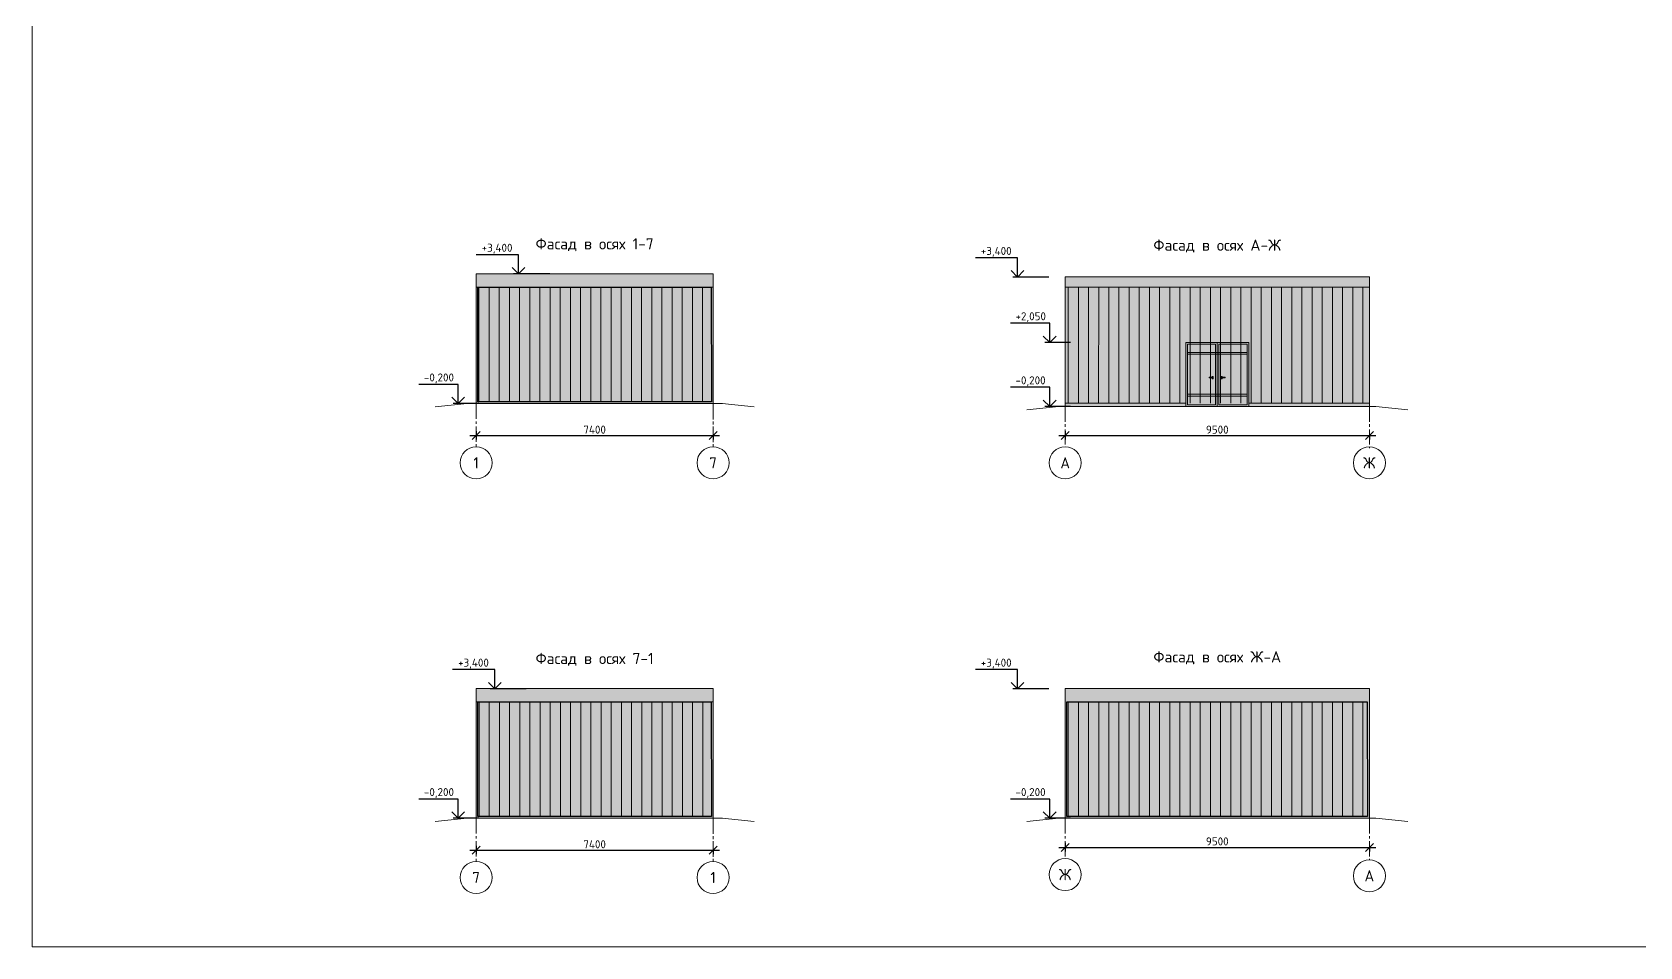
# Model space of a CAD drawing. Header units: millimetres. Extents: x 3795014 to 4300160, y 3869364 to 4016788.
# Drawn here: x 4206904 to 4257115, y 3879712 to 3908265 of the extents above; entities that cross this region are included whole.
import ezdxf
from ezdxf.enums import TextEntityAlignment as Align

# ---------------------------------------------------------------- set-up
doc = ezdxf.new("R2010")
doc.units = ezdxf.units.MM
doc.linetypes.add('осевая2', pattern=[28.575, 19.05, -3.175, 3.175, -3.175])
doc.layers.get('Defpoints').update_dxf_attribs({"color": 3})
for name, color, linetype in [('1', 7, 'Continuous'), ('3  ОТДЕЛОЧНЫЙ', 7, 'Continuous'), ('ТХ размеры', 7, 'Continuous')]:
    doc.layers.add(name, color=color, linetype=linetype)
for name, color, linetype, lineweight in [('двери', 7, 'Continuous', 25), ('Дополнительная', 7, 'Continuous', 18), ('оси', 7, 'осевая2', 13), ('отметки', 7, 'Continuous', 18), ('размеры', 7, 'Continuous', 18), ('текст', 7, 'Continuous', 20), ('тонкая', 7, 'Continuous', 20), ('штриховка', 7, 'Continuous', 9)]:
    doc.layers.add(name, color=color, linetype=linetype, lineweight=lineweight)
doc.styles.add('GOST-2.304_Type-B', font='GOST Common.ttf')
doc.styles.add('ГОСТ 2.304', font='isocpeur.ttf')
doc.dimstyles.new('СПДС', dxfattribs={"dimscale": 50, "dimtxt": 2.5, "dimasz": 2.5, "dimexe": 1.25, "dimexo": 0.625, "dimtad": 1, "dimdec": 0, "dimrnd": 0.001, "dimtxsty": 'ГОСТ 2.304', "dimblk": 'OBLIQUE', "dimcen": 2.5, "dimdle": 2, "dimadec": 0, "dimazin": 2, "dimtfac": 0.75, "dimtdec": 0, "dimtmove": 1, "dimatfit": 3, "dimfxl": 1, "dimtolj": 1, "dimarcsym": 1})

# ---------------------------------------------------------------- blocks, each defined once
blk = doc.blocks.new('_Oblique')
at = {"color": 0, "linetype": 'ByBlock', "lineweight": -2}
blk.add_line((-0.5, -0.5), (0.5, 0.5), dxfattribs=at)
blk = doc.blocks.new('*D83')
at = {"layer": 'Defpoints', "color": 0, "linetype": 'Continuous', "lineweight": 20, "transparency": 16777216}
for p in [(4220770, 3895870), (4228170, 3895772), (4228170, 3895670)]:
    blk.add_point(p, dxfattribs=at)
at = {"layer": 'размеры', "color": 0, "linetype": 'Continuous', "lineweight": -2, "transparency": 16777216}
for p, q in [((4220570, 3895670), (4228370, 3895670)), ((4220770, 3895807), (4220770, 3895545)), ((4228170, 3895709), (4228170, 3895545))]:
    blk.add_line(p, q, dxfattribs=at)
at = {"layer": 'размеры', "color": 0, "linetype": 'Continuous', "lineweight": -2, "transparency": 16777216, "xscale": 250, "yscale": 250, "zscale": 250, "rotation": 180}
blk.add_blockref('_Oblique', (4220770, 3895670), dxfattribs=at)
at = {"layer": 'размеры', "color": 0, "linetype": 'Continuous', "lineweight": -2, "transparency": 16777216, "xscale": 250, "yscale": 250, "zscale": 250}
blk.add_blockref('_Oblique', (4228170, 3895670), dxfattribs=at)
at = {"layer": 'размеры', "color": 0, "linetype": 'Continuous', "lineweight": 25, "transparency": 16777216, "insert": (4224470, 3895857), "char_height": 250, "attachment_point": 5, "style": 'ГОСТ 2.304'}
blk.add_mtext('\\A1;7400', dxfattribs=at)
blk = doc.blocks.new('*D84')
at = {"layer": 'Defpoints', "color": 0, "linetype": 'Continuous', "lineweight": 20, "transparency": 16777216}
for p in [(4239167, 3895870), (4248667, 3895772), (4248667, 3895670)]:
    blk.add_point(p, dxfattribs=at)
at = {"layer": 'размеры', "color": 0, "linetype": 'Continuous', "lineweight": -2, "transparency": 16777216}
for p, q in [((4238967, 3895670), (4248867, 3895670)), ((4239167, 3895807), (4239167, 3895545)), ((4248667, 3895709), (4248667, 3895545))]:
    blk.add_line(p, q, dxfattribs=at)
at = {"layer": 'размеры', "color": 0, "linetype": 'Continuous', "lineweight": -2, "transparency": 16777216, "xscale": 250, "yscale": 250, "zscale": 250, "rotation": 180}
blk.add_blockref('_Oblique', (4239167, 3895670), dxfattribs=at)
at = {"layer": 'размеры', "color": 0, "linetype": 'Continuous', "lineweight": -2, "transparency": 16777216, "xscale": 250, "yscale": 250, "zscale": 250}
blk.add_blockref('_Oblique', (4248667, 3895670), dxfattribs=at)
at = {"layer": 'размеры', "color": 0, "linetype": 'Continuous', "lineweight": 25, "transparency": 16777216, "insert": (4243917, 3895857), "char_height": 250, "attachment_point": 5, "style": 'ГОСТ 2.304'}
blk.add_mtext('\\A1;9500', dxfattribs=at)
blk = doc.blocks.new('*D85')
at = {"layer": 'Defpoints', "color": 0, "linetype": 'Continuous', "lineweight": 20, "transparency": 16777216}
for p in [(4239167, 3883016), (4248667, 3882918), (4248667, 3882816)]:
    blk.add_point(p, dxfattribs=at)
at = {"layer": 'размеры', "color": 0, "linetype": 'Continuous', "lineweight": -2, "transparency": 16777216}
for p, q in [((4238967, 3882816), (4248867, 3882816)), ((4239167, 3882953), (4239167, 3882691)), ((4248667, 3882855), (4248667, 3882691))]:
    blk.add_line(p, q, dxfattribs=at)
at = {"layer": 'размеры', "color": 0, "linetype": 'Continuous', "lineweight": -2, "transparency": 16777216, "xscale": 250, "yscale": 250, "zscale": 250, "rotation": 180}
blk.add_blockref('_Oblique', (4239167, 3882816), dxfattribs=at)
at = {"layer": 'размеры', "color": 0, "linetype": 'Continuous', "lineweight": -2, "transparency": 16777216, "xscale": 250, "yscale": 250, "zscale": 250}
blk.add_blockref('_Oblique', (4248667, 3882816), dxfattribs=at)
at = {"layer": 'размеры', "color": 0, "linetype": 'Continuous', "lineweight": 25, "transparency": 16777216, "insert": (4243917, 3883003), "char_height": 250, "attachment_point": 5, "style": 'ГОСТ 2.304'}
blk.add_mtext('\\A1;9500', dxfattribs=at)
blk = doc.blocks.new('*D86')
at = {"layer": 'Defpoints', "color": 0, "linetype": 'Continuous', "lineweight": 20, "transparency": 16777216}
for p in [(4220770, 3882926), (4228170, 3882827), (4228170, 3882726)]:
    blk.add_point(p, dxfattribs=at)
at = {"layer": 'размеры', "color": 0, "linetype": 'Continuous', "lineweight": -2, "transparency": 16777216}
for p, q in [((4220770, 3882863), (4220770, 3882601)), ((4220570, 3882726), (4228370, 3882726)), ((4228170, 3882765), (4228170, 3882601))]:
    blk.add_line(p, q, dxfattribs=at)
at = {"layer": 'размеры', "color": 0, "linetype": 'Continuous', "lineweight": -2, "transparency": 16777216, "xscale": 250, "yscale": 250, "zscale": 250, "rotation": 180}
blk.add_blockref('_Oblique', (4220770, 3882726), dxfattribs=at)
at = {"layer": 'размеры', "color": 0, "linetype": 'Continuous', "lineweight": -2, "transparency": 16777216, "xscale": 250, "yscale": 250, "zscale": 250}
blk.add_blockref('_Oblique', (4228170, 3882726), dxfattribs=at)
at = {"layer": 'размеры', "color": 0, "linetype": 'Continuous', "lineweight": 25, "transparency": 16777216, "insert": (4224470, 3882913), "char_height": 250, "attachment_point": 5, "style": 'ГОСТ 2.304'}
blk.add_mtext('\\A1;7400', dxfattribs=at)

msp = doc.modelspace()

# ---------------------------------------------------------------- hatches: boundary and pattern name
at = {"layer": 'штриховка', "lineweight": 20, "ltscale": 100, "true_color": 0x007cb0}
h = msp.add_hatch(color=144, dxfattribs=at)
h.dxf.hatch_style = 1
h.paths.add_polyline_path([(4228170, 3896669.9), (4228170, 3900718.9), (4220770, 3900718.9), (4220770, 3896669.9)])
h = msp.add_hatch(color=144, dxfattribs=at)
h.dxf.hatch_style = 1
h.paths.add_polyline_path([(4248666.8, 3896579.6), (4248666.8, 3900629.8), (4239166.8, 3900627.2), (4239166.8, 3896579.6)])
at = {"layer": 'штриховка', "lineweight": 20, "ltscale": 100}
h = msp.add_hatch(dxfattribs=at)
h.set_pattern_fill('ANSI31', color=256, scale=100, angle=45)
h.set_pattern_definition([(90, (-18401.77, 12945.34), (-317.5, 0), [])])
h.paths.add_polyline_path([(4228107.2, 3896724.8), (4228107.3, 3900304.9), (4220818.3, 3900304.2), (4220818.2, 3896724.1)])
h = msp.add_hatch(dxfattribs=at)
h.set_pattern_fill('ANSI31', color=256, scale=100, angle=45)
h.set_pattern_definition([(90, (7e-09, 12945.16), (-317.5, 0), [])])
h.paths.add_polyline_path([(4248606.8, 3896679.2), (4248606.8, 3900304.1), (4239220, 3900304.1), (4239220, 3896679.2)])
at = {"layer": 'штриховка', "lineweight": 20, "ltscale": 100, "true_color": 0x007cb0}
h = msp.add_hatch(color=144, dxfattribs=at)
h.dxf.hatch_style = 1
h.paths.add_polyline_path([(4243916.8, 3896579.6), (4242932, 3896579.6), (4242932, 3898579.6), (4243916.8, 3898579.6)])
h.paths.add_polyline_path([(4243916.8, 3896579.6), (4244901.6, 3896579.6), (4244901.6, 3898579.6), (4243916.8, 3898579.6)])
h = msp.add_hatch(color=144, dxfattribs=at)
h.dxf.hatch_style = 1
h.paths.add_polyline_path([(4228170, 3883725.5), (4228170, 3887774.5), (4220770, 3887774.5), (4220770, 3883725.5)])
at = {"layer": 'штриховка', "lineweight": 20, "ltscale": 100}
h = msp.add_hatch(dxfattribs=at)
h.set_pattern_fill('ANSI31', color=256, scale=100, angle=45)
h.set_pattern_definition([(90, (-18396.78, 3e-05), (-317.5, 0), [])])
h.paths.add_polyline_path([(4228112.2, 3883779.4), (4228112.2, 3887359.6), (4220823.3, 3887358.9), (4220823.2, 3883778.7)])
at = {"layer": 'штриховка', "lineweight": 20, "ltscale": 100, "true_color": 0x007cb0}
h = msp.add_hatch(color=144, dxfattribs=at)
h.dxf.hatch_style = 1
h.paths.add_polyline_path([(4248666.8, 3883725.5), (4248666.8, 3887775.8), (4239166.8, 3887773.2), (4239166.8, 3883725.5)])
at = {"layer": 'штриховка', "lineweight": 20, "ltscale": 100}
h = msp.add_hatch(dxfattribs=at)
h.set_pattern_fill('ANSI31', color=256, scale=100, angle=45)
h.paths.add_polyline_path([(4248606.8, 3883778.7), (4248606.8, 3887358.9), (4239220, 3887358.9), (4239220, 3883778.7)])

# ---------------------------------------------------------------- linework, layer by layer
at = {"lineweight": 20, "ltscale": 100}
msp.add_lwpolyline([(4206903.7, 3936818.2), (4300160.2, 3936818.2), (4300160.2, 3879711.7), (4206903.7, 3879711.7)], close=True, dxfattribs=at)
at = {"layer": '1', "lineweight": 20, "ltscale": 100}
for points in [[(4243916.8, 3896579.6), (4242932, 3896579.6), (4242932, 3898579.6), (4243916.8, 3898579.6)], [(4243864.2, 3898529.6), (4242982, 3898529.6), (4242982, 3896629.6), (4243864.2, 3896629.6)], [(4243916.8, 3896579.6), (4244901.6, 3896579.6), (4244901.6, 3898579.6), (4243916.8, 3898579.6)], [(4243969.5, 3898529.6), (4244851.6, 3898529.6), (4244851.6, 3896629.6), (4243969.5, 3896629.6)], [(4243779, 3897491.9), (4243668.4, 3897491.9), (4243668.4, 3897472.3), (4243779, 3897472.3)], [(4243760.3, 3897512.6), (4243792.5, 3897512.6), (4243792.5, 3897447.2), (4243760.3, 3897447.2)], [(4244073.3, 3897512.6), (4244041.1, 3897512.6), (4244041.1, 3897447.2), (4244073.3, 3897447.2)], [(4244054.6, 3897491.9), (4244165.2, 3897491.9), (4244165.2, 3897472.3), (4244054.6, 3897472.3)]]:
    msp.add_lwpolyline(points, close=True, dxfattribs=at)
at = {"layer": '3  ОТДЕЛОЧНЫЙ', "color": 7}
for points in [[(4220823.2, 3896723.1), (4220823.2, 3900301.9), (4228107.6, 3900304.7), (4228116.8, 3896723.1)], [(4220823.2, 3883778.7), (4220823.2, 3887357.5), (4228107.6, 3887360.3), (4228116.8, 3883778.7)], [(4239220, 3883778.7), (4239220, 3887357.5), (4248602.2, 3887360.3), (4248611.4, 3883778.7)]]:
    msp.add_lwpolyline(points, close=True, dxfattribs=at)
at = {"layer": 'Defpoints', "color": 7, "lineweight": 20, "ltscale": 100}
for p, q in [((4239166.8, 3896679.2), (4242932, 3896679.2)), ((4244901.6, 3896679.2), (4248666.8, 3896679.2))]:
    msp.add_line(p, q, dxfattribs=at)
at = {"layer": 'двери', "linetype": 'Continuous', "lineweight": 20}
for p, q in [((4239166.8, 3900628.5), (4239166.8, 3896579.6)), ((4248666.8, 3900628.5), (4248666.8, 3896579.6)), ((4239166.8, 3900139.6), (4239166.8, 3896579.6)), ((4239166.8, 3900139.6), (4239166.8, 3896579.6)), ((4242932, 3896579.6), (4242932, 3898579.6)), ((4244901.6, 3896579.6), (4244901.6, 3898579.6)), ((4239166.8, 3887774.5), (4239166.8, 3883725.5)), ((4248666.8, 3887774.5), (4248666.8, 3883725.5)), ((4239166.8, 3887285.5), (4239166.8, 3883725.5)), ((4239166.8, 3887285.5), (4239166.8, 3883725.5))]:
    msp.add_line(p, q, dxfattribs=at)
at = {"layer": 'двери', "lineweight": 20, "ltscale": 100}
for points in [[(4242982, 3898268.9), (4243916.8, 3898268.9), (4243916.8, 3898210.6), (4242982, 3898210.6)], [(4243916.8, 3898268.9), (4244851.6, 3898268.9), (4244851.6, 3898210.6), (4243916.8, 3898210.6)], [(4242982, 3896961.9), (4243916.8, 3896961.9), (4243916.8, 3896903.7), (4242982, 3896903.7)], [(4243916.8, 3896961.9), (4244851.6, 3896961.9), (4244851.6, 3896903.7), (4243916.8, 3896903.7)]]:
    msp.add_lwpolyline(points, close=True, dxfattribs=at)
at = {"layer": 'Дополнительная', "ltscale": 100}
for p, q in [((4248666.8, 3900628.5), (4239166.8, 3900628.5)), ((4248666.8, 3900303.3), (4239166.8, 3900303.3)), ((4248666.8, 3887774.5), (4239166.8, 3887774.5))]:
    msp.add_line(p, q, dxfattribs=at)
at = {"layer": 'Дополнительная'}
for p, q in [((4219487.3, 3896569.9), (4220489.3, 3896669.9)), ((4219487.3, 3896569.9), (4220489.3, 3896669.9)), ((4229452.8, 3896569.9), (4228450.8, 3896669.9)), ((4237964.8, 3896479.6), (4238966.8, 3896579.6)), ((4249868.8, 3896479.6), (4248866.8, 3896579.6)), ((4219487.3, 3883625.5), (4220489.3, 3883725.5)), ((4219487.3, 3883625.5), (4220489.3, 3883725.5)), ((4229452.8, 3883625.5), (4228450.8, 3883725.5)), ((4237964.8, 3883625.5), (4238966.8, 3883725.5)), ((4249868.8, 3883625.5), (4248866.8, 3883725.5))]:
    msp.add_line(p, q, dxfattribs=at)
at = {"layer": 'Дополнительная', "ltscale": 100}
for points in [[(4220770, 3900303.3), (4228170, 3900303.3), (4228170, 3900718.9), (4220770, 3900718.9)], [(4220770, 3887358.9), (4228170, 3887358.9), (4228170, 3887774.5), (4220770, 3887774.5)]]:
    msp.add_lwpolyline(points, close=True, dxfattribs=at)
at = {"layer": 'Дополнительная', "linetype": 'Continuous', "ltscale": 0.083333}
for points in [[(4220489.3, 3896669.9), (4228461.9, 3896669.9), (4228461.9, 3896669.9), (4220489.3, 3896669.9)], [(4238966.8, 3896579.6), (4248866.8, 3896579.6), (4248866.8, 3896579.6), (4238966.8, 3896579.6)], [(4220489.3, 3883725.5), (4228461.9, 3883725.5), (4228461.9, 3883725.5), (4220489.3, 3883725.5)], [(4238966.8, 3883725.5), (4248866.8, 3883725.5), (4248866.8, 3883725.5), (4238966.8, 3883725.5)]]:
    msp.add_lwpolyline(points, close=True, dxfattribs=at)
at = {"layer": 'Дополнительная', "lineweight": 20, "ltscale": 100}
for centre in [(4220770, 3894819.9), (4228170, 3894819.9), (4239166.8, 3894819.9), (4248666.8, 3894819.9), (4220770, 3881875.5), (4228170, 3881875.5), (4239166.8, 3881965.9), (4248666.8, 3881929.2)]:
    msp.add_circle(centre, 500, dxfattribs=at)
at = {"layer": 'оси', "ltscale": 25, "extrusion": (1, 0, 0)}
for p, q in [((4220770, 3896669.9), (4220770, 3895319.9)), ((4228170, 3896669.9), (4228170, 3895319.9)), ((4239166.8, 3896579.6), (4239166.8, 3895319.9)), ((4248666.8, 3896579.6), (4248666.8, 3895283.3)), ((4220770, 3883725.5), (4220770, 3882375.5)), ((4228170, 3883725.5), (4228170, 3882375.5)), ((4239166.8, 3883725.5), (4239166.8, 3882465.9)), ((4248666.8, 3883725.5), (4248666.8, 3882429.2))]:
    msp.add_line(p, q, dxfattribs=at)
at = {"layer": 'оси', "ltscale": 25, "extrusion": (1, 0, 0), "elevation": 4228170}
for points in [[(3896654.9, 0), (3895382.4, 0)], [(3883710.5, 0), (3882438, 0)]]:
    msp.add_lwpolyline(points, dxfattribs=at)
at = {"layer": 'отметки', "linetype": 'Continuous', "lineweight": 20, "ltscale": 50}
for p, q in [((4243113.6, 3896579.6), (4243606, 3896579.6)), ((4244720, 3896579.6), (4244227.6, 3896579.6))]:
    msp.add_line(p, q, dxfattribs=at)
at = {"layer": 'отметки', "linetype": 'Continuous', "lineweight": 25, "ltscale": 100, "extrusion": (0, 1, 0)}
for points, elevation in [([(-4222091.1, 0), (-4220773.1, 0)], 3901318.9), ([(-4237680.6, 0), (-4236362.6, 0)], 3901220.4), ([(-4223069.1, 0), (-4221941.1, 0)], 3900718.9), ([(-4238658.6, 0), (-4237530.6, 0)], 3900620.4), ([(-4238684.4, 0), (-4237454.1, 0)], 3899179.6), ([(-4239328.3, 0), (-4238534.4, 0)], 3898579.6), ([(-4220206.9, 0), (-4218976.6, 0)], 3897269.9), ([(-4238684.4, 0), (-4237454.1, 0)], 3897179.6), ([(-4220850.8, 0), (-4220056.9, 0)], 3896669.9), ([(-4239328.3, 0), (-4238534.4, 0)], 3896579.6), ([(-4221353.8, 0), (-4220035.9, 0)], 3888366.4), ([(-4237680.6, 0), (-4236362.6, 0)], 3888366.4), ([(-4222331.9, 0), (-4221203.8, 0)], 3887766.4), ([(-4238658.6, 0), (-4237530.6, 0)], 3887766.4), ([(-4220206.9, 0), (-4218976.6, 0)], 3884325.5), ([(-4238684.4, 0), (-4237454.1, 0)], 3884325.5), ([(-4220850.8, 0), (-4220056.9, 0)], 3883725.5), ([(-4239328.3, 0), (-4238534.4, 0)], 3883725.5)]:
    msp.add_lwpolyline(points, dxfattribs=dict(at, elevation=elevation))
at = {"layer": 'отметки', "linetype": 'Continuous', "lineweight": 25, "ltscale": 100, "extrusion": (-0.707107, -0.707107, 0)}
for points, elevation in [([(227244.5, 0), (226961.6, 0)], -5743694), ([(238337.5, 0), (238054.7, 0)], -5754647.8), ([(240490.4, 0), (240207.6, 0)], -5753914.6), ([(228775.2, 0), (228492.3, 0)], -5739498.6), ([(241904.6, 0), (241621.8, 0)], -5752500.4), ([(235882, 0), (235599.1, 0)], -5734013.9), ([(247426.7, 0), (247143.9, 0)], -5745558.6), ([(237928.2, 0), (237645.4, 0)], -5730345.6), ([(250993.8, 0), (250711, 0)], -5743411.2)]:
    msp.add_lwpolyline(points, dxfattribs=dict(at, elevation=elevation))
at = {"layer": 'отметки', "linetype": 'Continuous', "lineweight": 25, "ltscale": 100, "extrusion": (1, 0, 0)}
for points, elevation in [([(3900718.9, 0), (3901318.9, 0)], 4222091.1), ([(3900620.4, 0), (3901220.4, 0)], 4237680.6), ([(3898579.6, 0), (3899179.6, 0)], 4238684.4), ([(3896669.9, 0), (3897269.9, 0)], 4220206.9), ([(3896579.6, 0), (3897179.6, 0)], 4238684.4), ([(3887766.4, 0), (3888366.4, 0)], 4221353.8), ([(3887766.4, 0), (3888366.4, 0)], 4237680.6), ([(3883725.5, 0), (3884325.5, 0)], 4220206.9), ([(3883725.5, 0), (3884325.5, 0)], 4238684.4)]:
    msp.add_lwpolyline(points, dxfattribs=dict(at, elevation=elevation))
at = {"layer": 'отметки', "linetype": 'Continuous', "lineweight": 25, "ltscale": 100, "extrusion": (0.707107, -0.707107, 0)}
for points, elevation in [([(5743694, 0), (5743976.8, 0)], 227244.5), ([(5754647.8, 0), (5754930.6, 0)], 238337.5), ([(5753914.6, 0), (5754197.4, 0)], 240490.4), ([(5739498.6, 0), (5739781.5, 0)], 228775.2), ([(5752500.4, 0), (5752783.2, 0)], 241904.6), ([(5734013.9, 0), (5734296.7, 0)], 235882), ([(5745558.6, 0), (5745841.5, 0)], 247426.7), ([(5730345.6, 0), (5730628.4, 0)], 237928.2), ([(5743411.2, 0), (5743694, 0)], 250993.8)]:
    msp.add_lwpolyline(points, dxfattribs=dict(at, elevation=elevation))
at = {"layer": 'тонкая', "linetype": 'Continuous'}
for points in [[(4220770, 3896669.9), (4220770, 3900446.9), (4220770, 3900446.9), (4220770, 3900718.9), (4228170, 3900718.9), (4228170, 3900446.9), (4228170, 3900446.9), (4228170, 3896669.9), (4220770, 3896669.9)], [(4220770, 3883725.5), (4220770, 3887502.5), (4220770, 3887502.5), (4220770, 3887774.5), (4228170, 3887774.5), (4228170, 3887502.5), (4228170, 3887502.5), (4228170, 3883725.5), (4220770, 3883725.5)]]:
    msp.add_lwpolyline(points, dxfattribs=at)

# ---------------------------------------------------------------- texts
at = {"layer": 'текст', "style": 'ГОСТ 2.304'}
for s, p in [('Фасад в осях 1-7', (4224470, 3901658.5)), ('Фасад в осях А-Ж', (4243916.8, 3901616.9)), ('Фасад в осях 7-1', (4224470, 3888714.1)), ('Фасад в осях Ж-А', (4243916.8, 3888762.8))]:
    msp.add_text(s, height=350, dxfattribs=at).set_placement(p, align=Align.MIDDLE_CENTER)
at = {"layer": 'текст', "linetype": 'Continuous', "lineweight": 25, "ltscale": 100, "char_height": 250, "attachment_point": 1, "style": 'ГОСТ 2.304'}
for s, insert, width in [('+3,400', (4220942.6, 3901659.9), 1155.525), ('+3,400', (4236532.1, 3901561.4), 1155.525), ('+2,050', (4237615.2, 3899520.6), 1076.228), ('-0,200', (4219137.7, 3897611), 1076.228), ('-0,200', (4237615.2, 3897520.6), 1076.228), ('+3,400', (4220205.3, 3888707.4), 1155.525), ('+3,400', (4236532.1, 3888707.4), 1155.525), ('-0,200', (4219137.7, 3884666.6), 1076.228), ('-0,200', (4237615.2, 3884666.6), 1076.228)]:
    msp.add_mtext(s, dxfattribs=dict(at, insert=insert, width=width))
at = {"layer": 'ТХ размеры', "style": 'GOST-2.304_Type-B'}
for s, p in [('1', (4220770, 3894819.9)), ('7', (4228170, 3894819.9)), ('А', (4239166.8, 3894819.9)), ('Ж', (4248666.8, 3894819.9)), ('7', (4220770, 3881875.5)), ('1', (4228170, 3881875.5)), ('Ж', (4239166.8, 3881965.9)), ('А', (4248666.8, 3881929.2))]:
    msp.add_text(s, height=350, dxfattribs=at).set_placement(p, align=Align.MIDDLE_CENTER)

# ---------------------------------------------------------------- dimensions: what is measured, and where the dimension line sits
at = {"layer": 'размеры', "linetype": 'Continuous', "lineweight": 25}
for base, p1, p2, picture, middle in [((4228170, 3895669.9), (4220770, 3895869.9), (4228170, 3895771.8), '*D83', (4224470, 3895857.4)), ((4248666.8, 3895669.9), (4239166.8, 3895869.9), (4248666.8, 3895771.8), '*D84', (4243916.8, 3895857.4)), ((4228170, 3882725.5), (4220770, 3882925.5), (4228170, 3882827.4), '*D86', (4224470, 3882913)), ((4248666.8, 3882815.9), (4239166.8, 3883015.9), (4248666.8, 3882917.7), '*D85', (4243916.8, 3883003.4))]:
    dim = msp.add_linear_dim(base=base, p1=p1, p2=p2, dimstyle='СПДС', override={"dimscale": 100}, dxfattribs=at)
    dim.commit()
    dim.dimension.update_dxf_attribs({"geometry": picture, "text_midpoint": middle})

doc.saveas('drawing.dxf')
